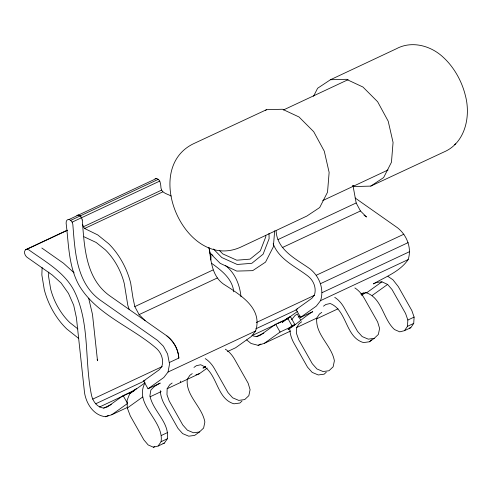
<?xml version="1.0" encoding="UTF-8"?>
<svg xmlns="http://www.w3.org/2000/svg" width="492" height="492" viewBox="0 0 492 492"><rect width="100%" height="100%" fill="white"/><g stroke="black" fill="none" stroke-linecap="round" stroke-linejoin="round"><path stroke-width="0.74" d="M172.138 383.04L169.752 384.75L167.151 388.748L166.966 394.719L169.248 401.06L182.784 424.983L187.434 430.205L193.528 432.769L199.426 431.988L203.62 428.04L204.863 422.038C202.163 406.644 185.527 395.623 187.261 379.326L189.863 375.322L192.255 373.613M301.664 321.799L299.271 323.515L296.67 327.512L296.485 333.484L298.767 339.824L312.303 363.742L316.959 368.969L323.047 371.534L328.945 370.753L333.139 366.804L334.382 360.802C331.688 345.409 315.046 334.388 316.78 318.09L319.388 314.087L321.774 312.377M42.115 267.543L41.857 274.942L44.286 289.708A57.238 36.869 64.9 0 0 66.727 328.927L78.775 338.508M48.757 272.094L48.597 276.584L50.676 289.161A48.763 31.408 64.9 0 0 69.784 322.567L77.921 328.957M158.153 446.01L161.093 441.699C164.193 420.414 133.32 404.406 145.085 382.751L129.728 393.741L127.108 400.23L127.305 408.016L130.294 415.9L143.824 439.817L148.16 444.94L153.387 447.216L158.098 446.047L164.408 443.077L167.348 438.772C169.746 422.327 152.852 411.103 149.912 395.728L150.878 390.015L154.556 386.368L160.244 383.071L148.043 388.791L143.615 380.962L159.328 369.707L161.831 366.466C164.082 359.664 161.099 352.075 155.626 347.715C130.866 326.553 96.598 314.597 79.249 285.655C68.493 266.609 68.745 244.266 66.119 223.171L66.334 221.111L67.392 219.764L69.003 219.487L156.653 178.405C160.693 179.678 160.681 184.598 160.982 188.055C161.579 193.159 167.575 193.916 171.204 196.037M361.177 293.429L366.571 292.826C382.241 298.49 382.985 319.179 394.541 329.566L399.768 331.848L404.479 330.673L407.474 326.331L407.85 320.04L405.562 313.453L392.032 289.536L387.604 284.431L381.933 281.83L376.534 282.433L373.403 283.896C385.488 276.83 399.934 271.627 408.163 259.585C411.964 248.091 406.933 235.274 397.684 227.901L355.126 197.993M404.535 330.642L410.789 327.709L413.729 323.398L414.104 317.112L411.822 310.526L398.286 286.602L392.967 279.813L387.991 276.418M210.797 259.997L211.043 256.947L208.866 247.427M274.665 230.803L273.361 246.793L265.539 262.119L252.691 270.649L236.775 271.086L220.213 263.355L209.721 252.845M148.043 388.791L163.805 377.505L168.043 372.026L169.537 364.055L167.588 353.994L163.387 346.214L157.508 340.378L100.559 300.354C76.131 283.054 75.042 251.338 72.822 224.364L72.139 222.144L70.743 220.355L69.003 219.487M227.507 351.559L235.637 347.746L251.4 336.46L255.637 330.981C263.115 307.764 239.524 294.487 223.356 283.982C211.88 275.661 210.976 260.791 209.125 247.962M273.177 243.768C279.032 259.555 295.79 266.627 308.207 276.283C313.681 280.643 316.657 288.232 314.413 295.034L311.903 298.275L296.141 309.56L300.569 317.389L316.331 306.104L320.569 300.624C324.369 289.136 319.333 276.313 310.089 268.946C296.412 259.136 277.101 250.213 276.11 230.883M313.539 96.26L317.617 88.259L330.464 79.729L396.331 48.782C411.724 40.412 430.808 45.633 443.095 57.152A52.336 33.708 64.9 0 1 465.315 95.288C470.967 116.014 465.457 142.791 444.005 151.96L370.784 186.105L354.867 186.542L352.795 185.576M67.25 230.182L25.541 249.721L24.637 251.252L24.6 253.392L25.449 255.569L26.943 257.205L52.275 275.01L61.125 283.011L68.468 293.373L73.702 305.243L76.401 317.647L84.519 392.634C86.235 403.686 93.591 415.476 105.595 416.73L111.801 414.731L127.791 407.241M291.645 319.763L294.843 315.679L297.236 313.97L300.557 319.843M242.002 401.041L239.875 403.034L233.977 403.809C215.693 398.575 217.747 371.522 200.668 364.75L196.345 365.71L193.959 367.419M326.301 372.186L324.173 374.172L318.269 374.953L312.18 372.389L307.525 367.167L293.995 343.244A22.134 14.256 64.9 0 1 289.77 329.332M323.478 306.184L325.864 304.474L330.193 303.515C347.266 310.286 345.218 337.34 363.496 342.573L369.394 341.792L371.528 339.806M369.461 341.762L374.24 338.342L378.366 334.425L379.609 328.422L377.641 321.94L364.105 298.023A22.134 14.256 64.9 0 0 354.861 287.937M129.728 393.741L134.765 389.535L136.647 388.655M134.66 390.217L123.135 395.617L107.373 406.902L103.701 408.089C96.592 407.345 92.238 400.365 91.223 393.828C84.378 359.511 90.128 321.633 73.585 289.708C63.591 271.627 45.055 261.504 28.825 249.868L27.072 249.216L25.541 249.721M82.256 219.93C84.415 246.922 85.503 278.65 109.944 295.956L166.948 335.944C173.842 341.11 178.344 349.517 178.817 358.078A21.912 14.114 64.9 0 0 178.221 353.834C176.745 346.719 172.501 340.526 166.893 335.981M111.801 414.731L127.563 403.446L123.135 395.617M127.305 408.016L142.662 397.019M205.521 366.288L202.962 368.121L205.674 366.854M167.151 388.748L199.395 373.692L207.28 368.047M246.664 339.917L251.074 343.484L258.122 345.335L264.327 343.336L280.096 332.051L292.297 326.337L294.856 324.505L290.421 316.676L287.863 318.502L275.661 324.222L259.899 335.507L256.227 336.688L252.058 335.593L276.276 324.246M297.611 311.35L282.254 322.346L287.297 318.139L290.421 316.676M361.626 295.348L365.87 292.31M366.571 292.826L381.933 281.83M372.247 295.421L387.604 284.431M199.494 431.958L194.648 435.408L188.75 436.189L182.655 433.624L178.006 428.403L164.469 404.479A22.134 14.256 64.9 0 1 160.251 390.574M76.826 215.33L78.443 215.053M265.311 110.497L266.535 109.685L282.457 109.249L299.019 116.979L313.705 131.696L324.277 151.161L329.136 172.403L327.524 192.2L319.702 207.532L306.854 216.062L240.994 247.009C186.548 272.125 140.331 169.703 193.313 143.824L266.535 109.685M370.784 186.105L383.631 177.575L391.454 162.249L393.065 142.452L388.206 121.204L377.635 101.746L362.948 87.029L346.386 79.298L330.464 79.729M454.362 144.673L455.641 143.892M283.466 109.956L348.151 79.649M70.743 220.355L158.393 179.279M72.139 222.144L159.789 181.062M27.072 249.216L67.398 230.324M82.773 224.696L83.382 226.769L161.591 190.121M83.382 226.769L84.624 228.497L162.834 191.849M322.684 200.607L388.065 169.974M145.146 320.624L139.107 314.616L134.814 306.602L213.024 269.96M277.955 239.604L356.165 202.962L352.955 185.392M139.107 314.616L217.316 277.974M282.248 247.617L360.458 210.976L366.503 216.978L364.049 215.256M316.301 275.237L403.901 234.198M320.55 283.65L408.151 242.611M169.433 362.475L178.873 358.041M92.668 399.147L162.188 366.577M256.27 322.567L314.406 295.323M322.069 292.66L409.664 251.621M143.615 380.962L144.968 380.322M296.141 309.56L297.494 308.927M95.614 403.821L144.279 381.023M255.754 328.859L296.59 309.726M168.043 372.026L255.637 330.981M320.569 300.624L408.163 259.585M99.525 406.995L134.285 390.703M277.666 323.595L284.585 320.353M285.969 319.708L288.048 318.73M103.701 408.089L111.346 404.504M256.227 336.688L263.841 333.121M298.127 317.1L300.206 316.122M300.569 317.389L312.771 311.676C304.025 316.86 296.83 324.21 288.048 329.615L291.725 325.968L294.856 324.505M360.913 294.185L363.625 292.912M105.595 416.73L108.375 415.426M258.122 345.335L260.901 344.031M296.67 327.512L316.78 318.09M150.035 396.816L161.161 391.607M264.327 343.336L290.747 330.962M316.473 318.908L338.022 308.81M161.468 435.414L167.723 432.48M407.85 320.04L414.104 317.112M374.24 338.342L368.274 339.154L362.18 336.589L357.53 331.368L343.994 307.445A22.134 14.256 64.9 0 0 334.751 297.359M161.093 441.699L167.348 438.772M407.474 326.331L413.729 323.398M153.387 447.216L154.777 446.564M195.951 374.799L199.395 373.692M409.393 328.078L410.74 327.746M163.012 443.452L164.359 443.114M155.035 178.682L156.653 178.405M84.027 236.769L96.211 242.495L105.46 249.936A48.763 31.408 64.9 0 1 124.273 283.558L127.803 305.298L129.261 309.529M78.388 215.09L80.178 215.92L81.58 217.71L82.207 219.967M84.624 228.497L97.742 234.93L108.603 243.663A57.238 36.869 64.9 0 1 130.688 283.134L132.969 297.888L134.814 306.602M41.832 248.017L63.542 263.269L74.157 272.875M211.591 263.281C221.468 270.452 232.402 278.675 233.749 291.811M225.582 265.625C235.071 272.992 239.881 285.028 240.975 296.75M219.537 250.594L222.753 253.884L236.781 260.207L250.071 259.13L260.329 250.852L265.785 236.806L265.76 235.293M213.43 248.989L221.775 257.525L237.206 264.481L251.824 263.3L263.109 254.192L269.106 238.737L269.019 233.38M80.128 215.957L81.524 217.747M287.863 318.502L292.297 326.337M275.661 324.222L280.096 332.051M356.165 202.962L360.458 210.976M88.658 298.201L92.49 314.443L97.502 360.728L97.188 359.314M212.931 255.569A48.763 31.408 64.9 0 1 211.406 254.038M225.342 349.172A22.134 14.256 64.9 0 1 234.586 359.258L248.122 383.182L250.09 389.658L248.841 395.666L244.721 399.578L238.755 400.39L232.661 397.825L228.005 392.604L214.475 368.68A22.134 14.256 64.9 0 0 205.225 358.6M180.484 382.616A22.134 14.256 64.9 0 1 180.361 381.146"/></g></svg>
